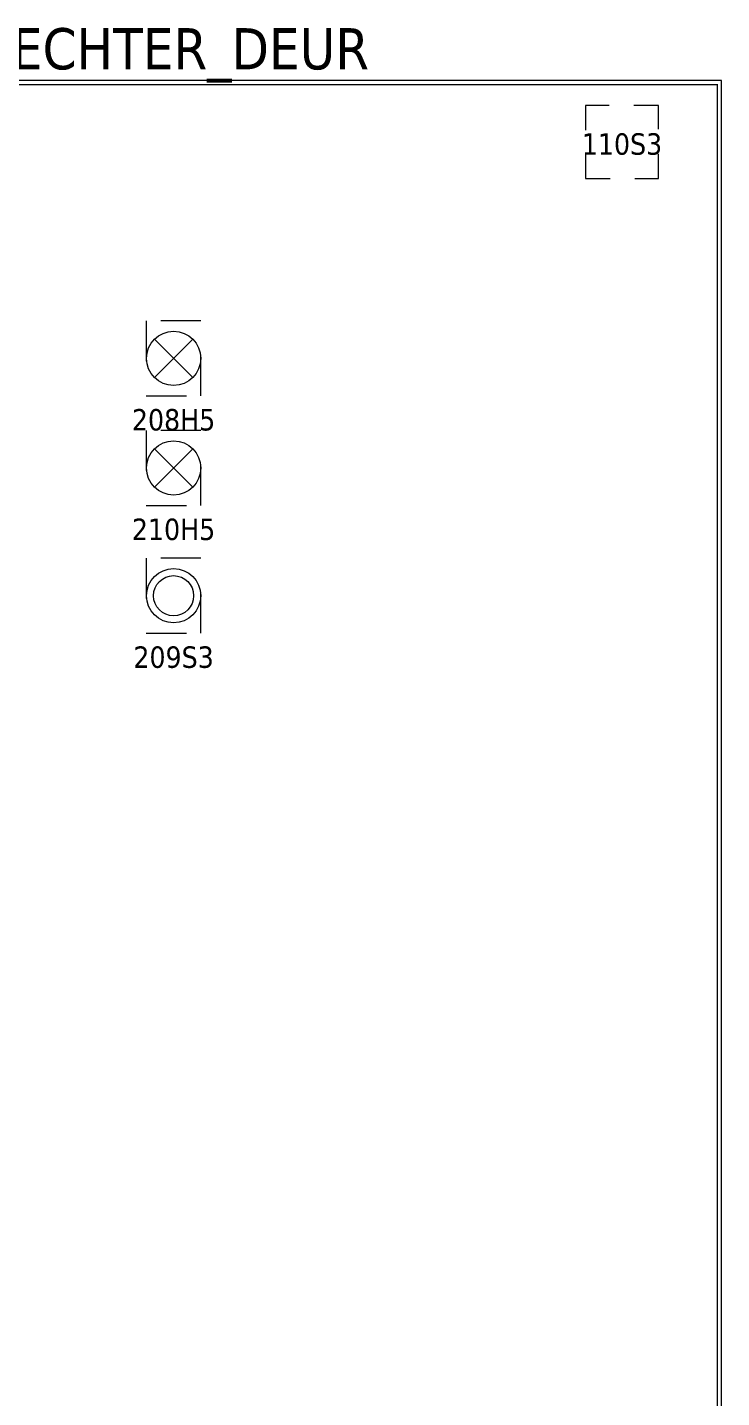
# Model space of a CAD drawing. Header units: millimetres. Extents: x 0 to 4000, y 0 to 2720.
# Drawn here: x 2669 to 3050, y 1439 to 2189 of the extents above; entities that cross this region are included whole.
import ezdxf
from ezdxf.enums import TextEntityAlignment as Align

# ---------------------------------------------------------------- set-up
doc = ezdxf.new("R2010")
doc.units = ezdxf.units.MM
doc.linetypes.add('EPL_DASH', pattern=[1, 0.5, -0.5])
for name, color, linetype, lineweight in [('EPLAN309', 5, 'Continuous', 0), ('EPLAN400', 5, 'Continuous', 5), ('EPLAN490', 5, 'Continuous', 0), ('EPLAN500', 7, 'Continuous', 5), ('EPLAN501', 7, 'Continuous', 5), ('EPLAN503', 7, 'Continuous', 5), ('EPLAN504', 7, 'Continuous', 5), ('KASTEN', 1, 'Continuous', 0), ('KASTEN DETAIL', 7, 'Continuous', 0), ('KASTMACRO-DETAIL', 1, 'Continuous', 0)]:
    doc.layers.add(name, color=color, linetype=linetype, lineweight=lineweight)
doc.styles.add('Tahoma', font='')
doc.styles.get('Tahoma').set_extended_font_data('Tahoma')

# ---------------------------------------------------------------- blocks, each defined once
blk = doc.blocks.new('EPLSYM_LibrarySPECIAL_Symbol12_Variant0_Placement8_11')
at = {"layer": 'EPLAN309', "linetype": 'EPL_DASH', "lineweight": 13, "ltscale": 44}
blk.add_lwpolyline([(0, -41), (30, -41), (30, 0), (0, 0)], close=True, dxfattribs=at)
at = {"layer": 'EPLAN490', "color": 5, "style": 'Tahoma'}
blk.add_attdef('17_20010', text='', height=11.74, dxfattribs=at).set_placement((0, 3.75), align=Align.CENTER)
blk = doc.blocks.new('EPLSYM_LibrarySPECIAL_Symbol12_Variant0_Placement8_12')
at = {"layer": 'EPLAN309', "linetype": 'EPL_DASH', "lineweight": 13, "ltscale": 44}
blk.add_lwpolyline([(0, -41), (30, -41), (30, 0), (0, 0)], close=True, dxfattribs=at)
at = {"layer": 'EPLAN490', "color": 5, "style": 'Tahoma'}
blk.add_attdef('17_20010', text='', height=11.74, dxfattribs=at).set_placement((0, 3.75), align=Align.CENTER)
blk = doc.blocks.new('EPLSYM_LibrarySPECIAL_Symbol12_Variant0_Placement8_13')
at = {"layer": 'EPLAN309', "linetype": 'EPL_DASH', "lineweight": 13, "ltscale": 44}
blk.add_lwpolyline([(0, -41), (30, -41), (30, 0), (0, 0)], close=True, dxfattribs=at)
at = {"layer": 'EPLAN490', "color": 5, "style": 'Tahoma'}
blk.add_attdef('17_20010', text='', height=11.74, dxfattribs=at).set_placement((0, 3.75), align=Align.CENTER)
blk = doc.blocks.new('EPLSYM_LibrarySPECIAL_Symbol12_Variant0_Placement8_22')
at = {"layer": 'EPLAN309', "linetype": 'EPL_DASH', "lineweight": 13, "ltscale": 27}
blk.add_lwpolyline([(0, -40), (40, -40), (40, 0), (0, 0)], close=True, dxfattribs=at)
at = {"layer": 'EPLAN490', "color": 5, "style": 'Tahoma'}
blk.add_attdef('17_20010', text='', height=11.74, dxfattribs=at).set_placement((0, 2.58), align=Align.MIDDLE_CENTER)
blk = doc.blocks.new('EPLSYM_LibrarySPECIAL_Symbol11_Variant0_Placement8_6')
at = {"layer": 'EPLAN400', "color": 5, "style": 'Tahoma'}
blk.add_attdef('17_20010', text='', height=22.57, dxfattribs=at).set_placement((-1.5, -0.5), align=Align.BOTTOM_CENTER)
at = {"layer": 'EPLAN500', "color": 7, "style": 'Tahoma'}
blk.add_attdef('17_20027', text='', height=1.63, dxfattribs=at).set_placement((-1.5, -40.7), align=Align.BOTTOM_CENTER)
at = {"layer": 'EPLAN501', "color": 7, "style": 'Tahoma'}
blk.add_attdef('17_20011', text='', height=1.63, dxfattribs=at).set_placement((-1.5, -46.1), align=Align.BOTTOM_CENTER)
at = {"layer": 'EPLAN503', "color": 7, "style": 'Tahoma'}
blk.add_attdef('17_20024', text='', height=1.63, dxfattribs=at).set_placement((-1.5, -48.8), align=Align.BOTTOM_CENTER)
at = {"layer": 'EPLAN504', "color": 7, "style": 'Tahoma'}
blk.add_attdef('17_20901[1]', text='', height=1.63, dxfattribs=at).set_placement((-1.5, -43.4), align=Align.BOTTOM_CENTER)

msp = doc.modelspace()

# ---------------------------------------------------------------- linework, layer by layer
at = {"layer": 'KASTEN', "linetype": 'Continuous', "ltscale": 4}
for p, q in [((2451.75, 2158), (3047.25, 2158)), ((3047.25, 2158.09), (3047.25, 762.5))]:
    msp.add_line(p, q, dxfattribs=at)
at = {"layer": 'KASTEN DETAIL', "linetype": 'Continuous', "lineweight": 0, "ltscale": 4}
msp.add_lwpolyline([(1849.75, 760.25), (3049.75, 760.25), (3049.75, 2160.25), (1849.75, 2160.25)], close=True, dxfattribs=at)
at = {"layer": 'KASTMACRO-DETAIL', "linetype": 'Continuous', "lineweight": 0, "ltscale": 4}
for p, q in [((2760, 2018.5), (2739, 1997.5)), ((2739, 2018.5), (2760, 1997.5)), ((2760, 1958.5), (2739, 1937.5)), ((2739, 1958.5), (2760, 1937.5))]:
    msp.add_line(p, q, dxfattribs=at)
for centre in [(2749.5, 2008), (2749.5, 1948), (2749.5, 1878)]:
    msp.add_circle(centre, 14.85, dxfattribs=at)
at = {"layer": 'KASTMACRO-DETAIL', "ltscale": 4}
msp.add_circle((2749.5, 1878), 11, dxfattribs=at)

# ---------------------------------------------------------------- block references
ref = msp.add_blockref('EPLSYM_LibrarySPECIAL_Symbol11_Variant0_Placement8_6', (2451.75, 2158))
ref.add_attrib('17_20010', 'RECHTER_DEUR', dxfattribs={"layer": 'EPLAN400', "color": 5, "height": 22.575, "style": 'Tahoma'}).set_placement((2749.5, 2159.5), align=Align.BOTTOM_CENTER)
ref = msp.add_blockref('EPLSYM_LibrarySPECIAL_Symbol12_Variant0_Placement8_22', (2975.18, 2146.56))
ref.add_attrib('17_20010', '110S3', dxfattribs={"layer": 'EPLAN490', "color": 5, "height": 11.739, "style": 'Tahoma'}).set_placement((2995.18, 2125.39), align=Align.MIDDLE_CENTER)
ref = msp.add_blockref('EPLSYM_LibrarySPECIAL_Symbol12_Variant0_Placement8_12', (2734.5, 2028.5))
ref.add_attrib('17_20010', '208H5', dxfattribs={"layer": 'EPLAN490', "color": 5, "height": 11.739, "style": 'Tahoma'}).set_placement((2749.5, 1968.5), align=Align.CENTER)
ref = msp.add_blockref('EPLSYM_LibrarySPECIAL_Symbol12_Variant0_Placement8_11', (2734.5, 1968.5))
ref.add_attrib('17_20010', '210H5', dxfattribs={"layer": 'EPLAN490', "color": 5, "height": 11.739, "style": 'Tahoma'}).set_placement((2749.5, 1908.5), align=Align.CENTER)
ref = msp.add_blockref('EPLSYM_LibrarySPECIAL_Symbol12_Variant0_Placement8_13', (2734.5, 1898.5))
ref.add_attrib('17_20010', '209S3', dxfattribs={"layer": 'EPLAN490', "color": 5, "height": 11.739, "style": 'Tahoma'}).set_placement((2749.5, 1838.5), align=Align.CENTER)

doc.saveas('drawing.dxf')
